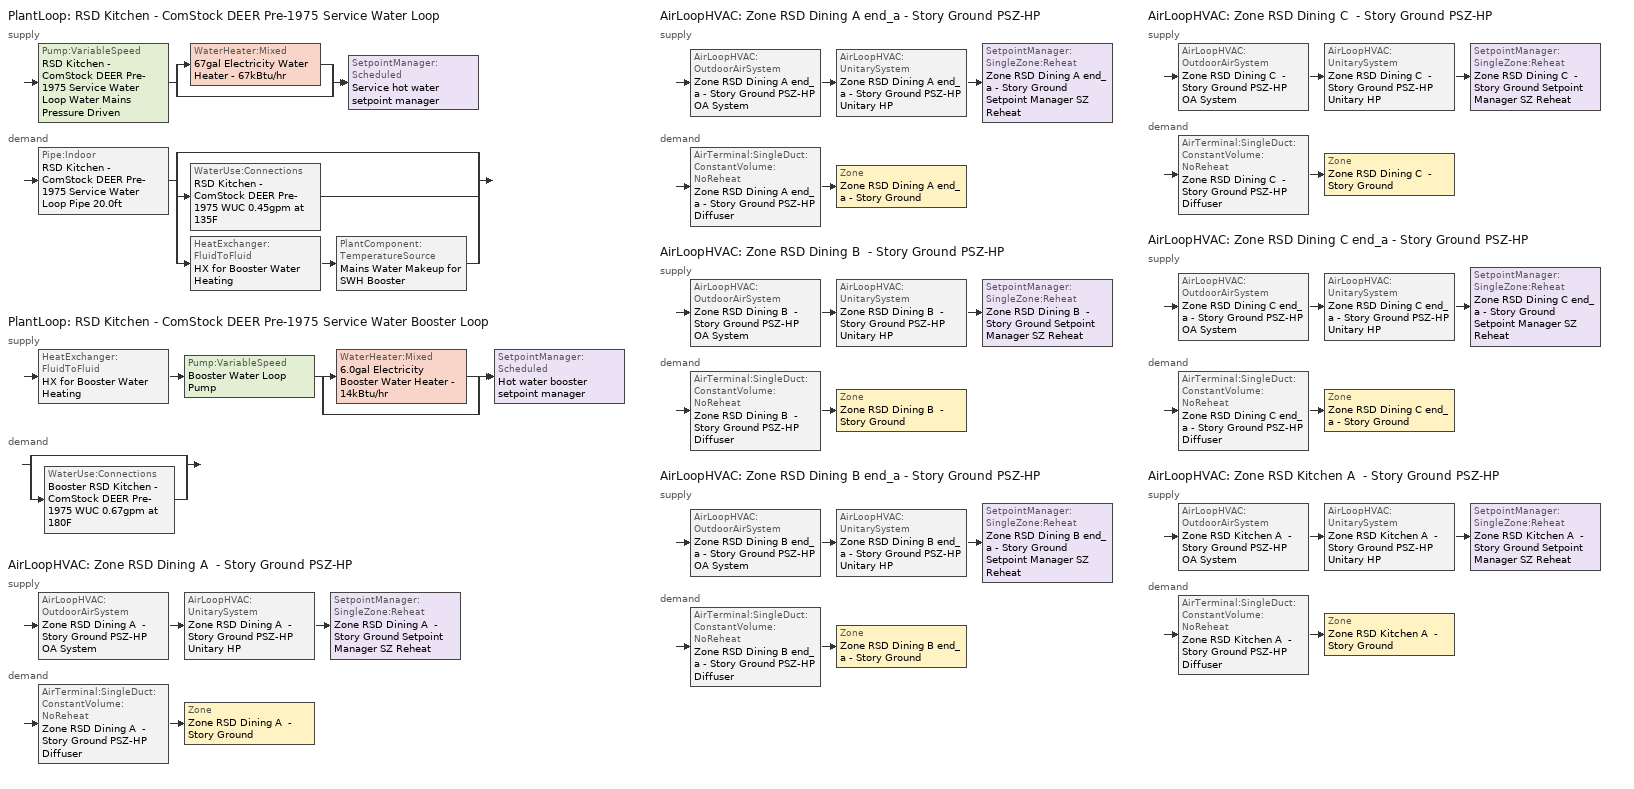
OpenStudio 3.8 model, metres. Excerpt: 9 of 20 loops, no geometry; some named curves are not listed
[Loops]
PlantLoop 'RSD Kitchen - ComStock DEER Pre-1975 Service Water Loop'
 supply: Pump:VariableSpeed 'RSD Kitchen - ComStock DEER Pre-1975 Service Water Loop Water Mains Pressure Driven' > split
  | WaterHeater:Mixed '67gal Electricity Water Heater - 67kBtu/hr'
  | bypass
  join > SetpointManager:Scheduled 'Service hot water setpoint manager'
 demand: Pipe:Indoor 'RSD Kitchen - ComStock DEER Pre-1975 Service Water Loop Pipe 20.0ft' > split
  | bypass
  | WaterUse:Connections 'RSD Kitchen - ComStock DEER Pre-1975 WUC 0.45gpm at 135F'
  | HeatExchanger:FluidToFluid 'HX for Booster Water Heating' > PlantComponent:TemperatureSource 'Mains Water Makeup for SWH Booster'
PlantLoop 'RSD Kitchen - ComStock DEER Pre-1975 Service Water Booster Loop'
 supply: HeatExchanger:FluidToFluid 'HX for Booster Water Heating' > Pump:VariableSpeed 'Booster Water Loop Pump' > split
  | WaterHeater:Mixed '6.0gal Electricity Booster Water Heater - 14kBtu/hr'
  | bypass
  join > SetpointManager:Scheduled 'Hot water booster setpoint manager'
 demand: split
  | bypass
  | WaterUse:Connections 'Booster RSD Kitchen - ComStock DEER Pre-1975 WUC 0.67gpm at 180F'
AirLoopHVAC 'Zone RSD Dining A  - Story Ground PSZ-HP'
 supply: AirLoopHVAC:OutdoorAirSystem 'Zone RSD Dining A  - Story Ground PSZ-HP OA System' > AirLoopHVAC:UnitarySystem 'Zone RSD Dining A  - Story Ground PSZ-HP Unitary HP' > SetpointManager:SingleZone:Reheat 'Zone RSD Dining A  - Story Ground Setpoint Manager SZ Reheat'
 demand: AirTerminal:SingleDuct:ConstantVolume:NoReheat 'Zone RSD Dining A  - Story Ground PSZ-HP Diffuser' > Zone 'Zone RSD Dining A  - Story Ground'
AirLoopHVAC 'Zone RSD Dining A end_a - Story Ground PSZ-HP'
 supply: AirLoopHVAC:OutdoorAirSystem 'Zone RSD Dining A end_a - Story Ground PSZ-HP OA System' > AirLoopHVAC:UnitarySystem 'Zone RSD Dining A end_a - Story Ground PSZ-HP Unitary HP' > SetpointManager:SingleZone:Reheat 'Zone RSD Dining A end_a - Story Ground Setpoint Manager SZ Reheat'
 demand: AirTerminal:SingleDuct:ConstantVolume:NoReheat 'Zone RSD Dining A end_a - Story Ground PSZ-HP Diffuser' > Zone 'Zone RSD Dining A end_a - Story Ground'
AirLoopHVAC 'Zone RSD Dining B  - Story Ground PSZ-HP'
 supply: AirLoopHVAC:OutdoorAirSystem 'Zone RSD Dining B  - Story Ground PSZ-HP OA System' > AirLoopHVAC:UnitarySystem 'Zone RSD Dining B  - Story Ground PSZ-HP Unitary HP' > SetpointManager:SingleZone:Reheat 'Zone RSD Dining B  - Story Ground Setpoint Manager SZ Reheat'
 demand: AirTerminal:SingleDuct:ConstantVolume:NoReheat 'Zone RSD Dining B  - Story Ground PSZ-HP Diffuser' > Zone 'Zone RSD Dining B  - Story Ground'
AirLoopHVAC 'Zone RSD Dining B end_a - Story Ground PSZ-HP'
 supply: AirLoopHVAC:OutdoorAirSystem 'Zone RSD Dining B end_a - Story Ground PSZ-HP OA System' > AirLoopHVAC:UnitarySystem 'Zone RSD Dining B end_a - Story Ground PSZ-HP Unitary HP' > SetpointManager:SingleZone:Reheat 'Zone RSD Dining B end_a - Story Ground Setpoint Manager SZ Reheat'
 demand: AirTerminal:SingleDuct:ConstantVolume:NoReheat 'Zone RSD Dining B end_a - Story Ground PSZ-HP Diffuser' > Zone 'Zone RSD Dining B end_a - Story Ground'
AirLoopHVAC 'Zone RSD Dining C  - Story Ground PSZ-HP'
 supply: AirLoopHVAC:OutdoorAirSystem 'Zone RSD Dining C  - Story Ground PSZ-HP OA System' > AirLoopHVAC:UnitarySystem 'Zone RSD Dining C  - Story Ground PSZ-HP Unitary HP' > SetpointManager:SingleZone:Reheat 'Zone RSD Dining C  - Story Ground Setpoint Manager SZ Reheat'
 demand: AirTerminal:SingleDuct:ConstantVolume:NoReheat 'Zone RSD Dining C  - Story Ground PSZ-HP Diffuser' > Zone 'Zone RSD Dining C  - Story Ground'
AirLoopHVAC 'Zone RSD Dining C end_a - Story Ground PSZ-HP'
 supply: AirLoopHVAC:OutdoorAirSystem 'Zone RSD Dining C end_a - Story Ground PSZ-HP OA System' > AirLoopHVAC:UnitarySystem 'Zone RSD Dining C end_a - Story Ground PSZ-HP Unitary HP' > SetpointManager:SingleZone:Reheat 'Zone RSD Dining C end_a - Story Ground Setpoint Manager SZ Reheat'
 demand: AirTerminal:SingleDuct:ConstantVolume:NoReheat 'Zone RSD Dining C end_a - Story Ground PSZ-HP Diffuser' > Zone 'Zone RSD Dining C end_a - Story Ground'
AirLoopHVAC 'Zone RSD Kitchen A  - Story Ground PSZ-HP'
 supply: AirLoopHVAC:OutdoorAirSystem 'Zone RSD Kitchen A  - Story Ground PSZ-HP OA System' > AirLoopHVAC:UnitarySystem 'Zone RSD Kitchen A  - Story Ground PSZ-HP Unitary HP' > SetpointManager:SingleZone:Reheat 'Zone RSD Kitchen A  - Story Ground Setpoint Manager SZ Reheat'
 demand: AirTerminal:SingleDuct:ConstantVolume:NoReheat 'Zone RSD Kitchen A  - Story Ground PSZ-HP Diffuser' > Zone 'Zone RSD Kitchen A  - Story Ground'
[Construction]
Uninsulated copper pipe 0.75in type L: Copper pipe 0.75in type L
[Material]
Copper pipe 0.75in type L: Roughness=Smooth; Thickness {m}=0.001143; Conductivity {W/m-K}=386; Density {kg/m3}=8906.27; Specific Heat {J/kg-K}=385.1856; Thermal Absorptance=0.9; Solar Absorptance=0.7; Visible Absorptance=0.7
[Sizing:Zone] Zone Cooling Design Supply Air Temperature Input Method=SupplyAirTemperature; Zone Cooling Design Supply Air Temperature {C}=12.7778; Zone Cooling Design Supply Air Temperature Difference {deltaC}=11.11; Zone Heating Design Supply Air Temperature Input Method=SupplyAirTemperature; Zone Heating Design Supply Air Temperature {C}=50; Zone Heating Design Supply Air Temperature Difference {deltaC}=11.11; Zone Cooling Design Supply Air Humidity Ratio {kg-H2O/kg-air}=0.0085; Zone Heating Design Supply Air Humidity Ratio {kg-H2O/kg-air}=0.008; Cooling Design Air Flow Method=DesignDay; Heating Design Air Flow Method=DesignDay; Account for Dedicated Outdoor Air System=No; Dedicated Outdoor Air System Control Strategy=NeutralSupplyAir; Dedicated Outdoor Air Low Setpoint Temperature for Design {C}=autosize; Dedicated Outdoor Air High Setpoint Temperature for Design {C}=autosize; Zone Load Sizing Method=Sensible Load Only No Latent Load; Zone Latent Cooling Design Supply Air Humidity Ratio Input Method=HumidityRatioDifference; Zone Cooling Design Supply Air Humidity Ratio Difference {kgWater/kgDryAir}=0.005; Zone Latent Heating Design Supply Air Humidity Ratio Input Method=HumidityRatioDifference; Zone Humidification Design Supply Air Humidity Ratio Difference {kgWater/kgDryAir}=0.005
Zone RSD Dining A end_a - Story Ground; Zone RSD Dining B end_a - Story Ground; Zone RSD Dining C end_a - Story Ground; Zone RSD Dining A  - Story Ground; Zone RSD Dining B  - Story Ground; Zone RSD Dining C  - Story Ground; Zone RSD Kitchen A  - Story Ground
[Zone equipment]
Zone RSD Dining A end_a - Story Ground: Zone RSD Dining A end_a - Story Ground PSZ-HP Diffuser
Zone RSD Dining B end_a - Story Ground: Zone RSD Dining B end_a - Story Ground PSZ-HP Diffuser
Zone RSD Dining C end_a - Story Ground: Zone RSD Dining C end_a - Story Ground PSZ-HP Diffuser
Zone RSD Dining A  - Story Ground: Zone RSD Dining A  - Story Ground PSZ-HP Diffuser
Zone RSD Dining B  - Story Ground: Zone RSD Dining B  - Story Ground PSZ-HP Diffuser
Zone RSD Dining C  - Story Ground: Zone RSD Dining C  - Story Ground PSZ-HP Diffuser
Zone RSD Kitchen A  - Story Ground: Zone RSD Kitchen A  - Story Ground Exhaust Fan, Zone RSD Kitchen A  - Story Ground PSZ-HP Diffuser
[Fan:ZoneExhaust]
Zone RSD Kitchen A  - Story Ground Exhaust Fan: Availability Schedule=D_RSD_All_Fan_Yr; Fan Total Efficiency=0.563391; Pressure Rise {Pa}=124.544; Maximum Flow Rate {m3/s}=0.354668; Flow Fraction Schedule=D_RSD_All_Fan_Yr; System Availability Manager Coupling Mode=Decoupled
[WaterUse:Connections] Drain Water Heat Exchanger Type=None; Drain Water Heat Exchanger Destination=Plant
Name | Water Use Equipment Name 1
Booster RSD Kitchen - ComStock DEER Pre-1975 WUC 0.67gpm at 180F | Booster RSD Kitchen - ComStock DEER Pre-1975 Service Water Use 0.67gpm at 180F
RSD Kitchen - ComStock DEER Pre-1975 WUC 0.45gpm at 135F | RSD Kitchen - ComStock DEER Pre-1975 Service Water Use 0.45gpm at 135F
[WaterUse:Equipment:Definition] Sensible Fraction Schedule=Fraction Sensible - 0.2; Latent Fraction Schedule=Fraction Latent - 0.05
Name | Peak Flow Rate {m3/s} | Target Temperature Schedule
Booster RSD Kitchen - ComStock DEER Pre-1975 Service Water Use Def 0.67gpm | 4.21347e-05 | Mixed Water At Faucet Temp - 180F
RSD Kitchen - ComStock DEER Pre-1975 Service Water Use Def 0.45gpm | 2.80898e-05 | Mixed Water At Faucet Temp - 135F
[WaterUse:Equipment] Flow Rate Fraction Schedule=D_RSD_All_DHW_DHW_Yr
Name | Water Use Equipment Definition
Booster RSD Kitchen - ComStock DEER Pre-1975 Service Water Use 0.67gpm at 180F | Booster RSD Kitchen - ComStock DEER Pre-1975 Service Water Use Def 0.67gpm
RSD Kitchen - ComStock DEER Pre-1975 Service Water Use 0.45gpm at 135F | RSD Kitchen - ComStock DEER Pre-1975 Service Water Use Def 0.45gpm
[PlantLoop] Glycol Concentration=0; Load Distribution Scheme=Optimal
Name | Maximum Loop Temperature {C} | Minimum Loop Temperature {C} | Maximum Loop Flow Rate {m3/s} | Plant Loop Volume {m3}
RSD Kitchen - ComStock DEER Pre-1975 Service Water Loop | 60 | 10 | 0.000379212 | 0.0455054
RSD Kitchen - ComStock DEER Pre-1975 Service Water Booster Loop |  |  | 4.21347e-05 | 0.00505616
[Sizing:Plant] Loop Type=Heating; Loop Design Temperature Difference {deltaC}=5; Sizing Option=NonCoincident; Zone Timesteps in Averaging Window=1; Coincident Sizing Factor Mode=None
Name | Design Loop Exit Temperature {C}
RSD Kitchen - ComStock DEER Pre-1975 Service Water Loop | 57.2222
RSD Kitchen - ComStock DEER Pre-1975 Service Water Booster Loop | 82.2222
[SetpointManager:Scheduled] Control Variable=Temperature
Name | Schedule | Setpoint Node or NodeList
Service hot water setpoint manager | Service Water Loop Temp - 135F | RSD Kitchen - ComStock DEER Pre-1975 Service Water Loop Supply Outlet Node
Hot water booster setpoint manager | Service Water Booster Temp - 180.00000000000006F | RSD Kitchen - ComStock DEER Pre-1975 Service Water Booster Loop Supply Outlet Node
[Pump:VariableSpeed] Coefficient 1 of the Part Load Performance Curve=0; Coefficient 2 of the Part Load Performance Curve=3.2485; Coefficient 3 of the Part Load Performance Curve=-4.7443; Coefficient 4 of the Part Load Performance Curve=2.5294; Pump Control Type=Intermittent; Skin Loss Radiative Fraction=0.5; Design Power Sizing Method=PowerPerFlowPerPressure; Design Electric Power per Unit Flow Rate {W/(m3/s)}=348701.1; Design Shaft Power per Unit Flow Rate per Unit Head {W-s/m3-Pa}=1.28205; Design Minimum Flow Rate Fraction=0
Name | Rated Flow Rate {m3/s} | Rated Pump Head {Pa} | Rated Power Consumption {W} | Motor Efficiency | Minimum Flow Rate {m3/s}
RSD Kitchen - ComStock DEER Pre-1975 Service Water Loop Water Mains Pressure Driven | 0.000379212 | 0.001 | 5.78773e-07 | 0.84
Booster Water Loop Pump | 4.21347e-05 | 0 | 0 | 1 | 0
[WaterHeater:Mixed] Deadband Temperature Difference {deltaC}=2; Heater Control Type=Cycle; Heater Fuel Type=Electricity; Heater Thermal Efficiency=1; Off Cycle Parasitic Fuel Consumption Rate {W}=0; Off Cycle Parasitic Fuel Type=Electricity; Off Cycle Parasitic Heat Fraction to Tank=0.8; On Cycle Parasitic Fuel Consumption Rate {W}=0; On Cycle Parasitic Fuel Type=Electricity; Ambient Temperature Indicator=Schedule; Off Cycle Loss Coefficient to Ambient Temperature {W/K}=1.053; On Cycle Loss Coefficient to Ambient Temperature {W/K}=1.053; Use Side Effectiveness=1; Source Side Effectiveness=1; Use Side Design Flow Rate {m3/s}=autosize; Source Side Design Flow Rate {m3/s}=autosize; Indirect Water Heating Recovery Time {hr}=1.5; Source Side Flow Control Mode=IndirectHeatPrimarySetpoint
Name | Tank Volume {m3} | Setpoint Temperature Schedule | Maximum Temperature Limit {C} | Heater Maximum Capacity {W} | Ambient Temperature Schedule
67gal Electricity Water Heater - 67kBtu/hr | 0.252176 | Service Water Loop Temp - 135F | 57.2222 | 19523.8 | Water Heater Ambient Temp Schedule - 70.0f
6.0gal Electricity Booster Water Heater - 14kBtu/hr | 0.0227125 | Service Water Booster Temp - 180.00000000000006F | 82.2222 | 4217.13 | Water Heater Ambient Temp Schedule - 70.0
[WaterHeater:Sizing] Design Mode=PeakDraw; Time Storage Can Meet Peak Draw {hr}=0.538503; Time for Tank Recovery {hr}=0; Nominal Tank Volume for Autosizing Plant Connections {m3}=1
67gal Electricity Water Heater - 67kBtu/hr; 6.0gal Electricity Booster Water Heater - 14kBtu/hr
[Pipe:Indoor]
RSD Kitchen - ComStock DEER Pre-1975 Service Water Loop Pipe 20.0ft: Construction=Uninsulated copper pipe 0.75in type L; Environment Type=Schedule; Ambient Temperature Schedule=RSD Kitchen - ComStock DEER Pre-1975 Service Water Loop Piping Air Temp - 70F; Ambient Air Velocity Schedule=RSD Kitchen - ComStock DEER Pre-1975 Service Water Loop Piping Air Velocity - 0.67mph; Pipe Inside Diameter {m}=0.019939; Pipe Length {m}=6.096
[HeatExchanger:FluidToFluid]
HX for Booster Water Heating: Loop Demand Side Design Flow Rate {m3/s}=4.21347e-05; Loop Supply Side Design Flow Rate {m3/s}=4.21347e-05; Heat Exchange Model Type=Ideal; Heat Exchanger U-Factor Times Area Value {W/K}=44.2151; Control Type=UncontrolledOn; Minimum Temperature Difference to Activate Heat Exchanger {deltaC}=0.01; Heat Transfer Metering End Use Type=LoopToLoop; Component Override Cooling Control Temperature Mode=Loop; Sizing Factor=1; Operation Minimum Temperature Limit {C}=0; Operation Maximum Temperature Limit {C}=100
[PlantComponent:TemperatureSource]
Mains Water Makeup for SWH Booster: Design Volume Flow Rate {m3/s}=0.000379212; Temperature Specification Type=Scheduled; Source Temperature {C}=8; Source Temperature Schedule=Mains Water Temperature
[EnergyManagementSystem:Sensor]
Mains_Water_Temp_Sen: Output Variable or Output Meter Index Key=Environment; Output Variable or Output Meter=Site Mains Water Temperature
[EnergyManagementSystem:Actuator]
Mains_Water_Temp_Act: Actuated Component=Mains Water Temperature; Actuated Component Type=Schedule:Constant; Actuated Component Control Type=Schedule Value
[EnergyManagementSystem:Program]
Mains_Water_Prg: SET Mains_Water_Temp_Act = Mains_Water_Temp_Sen
[EnergyManagementSystem:ProgramCallingManager]
Mains_Water_Prg_Mgr: BeginTimestepBeforePredictor; Mains_Water_Prg
[Refrigeration:WalkIn]
Full Service Restaurant Freezer: Availability Schedule=Always On Discrete; Rated Coil Cooling Capacity {W}=1670.51; Operating Temperature {C}=-23; Rated Cooling Source Temperature {C}=-28.3333; Rated Total Heating Power {W}=0; Rated Cooling Coil Fan Power {W}=180; Rated Circulation Fan Power {W}=0; Rated Total Lighting Power {W}=80; Lighting Schedule=Always On; Defrost Type=Electric; Defrost Control Type=TimeSchedule; Defrost Schedule=Refrigeration Defrost Schedule; Defrost Drip-Down Schedule=Refrigeration Dripdown Schedule; Defrost Power {W}=2000; Temperature Termination Defrost Fraction to Ice=0.7; Insulated Floor Surface Area {m2}=7.43224; Insulated Floor U-Value {W/m2-K}=0.207; WalkIn Zone Boundary 1=Refrigeration Walk In Zone Boundary 1
[Refrigeration:WalkIn:ZoneBoundary]
Refrigeration Walk In Zone Boundary 1: Zone=Zone RSD Dining B  - Story Ground; Total Insulated Surface Area Facing Zone {m2}=43.4; Insulated Surface U-Value Facing Zone {W/m2-K}=0.235; Area of Stocking Doors Facing Zone {m2}=2; Height of Stocking Doors Facing Zone {m}=2; Stocking Door Opening Schedule Name Facing Zone=door_wi_sched; Stocking Door Opening Protection Type Facing Zone=None
[Refrigeration:System]
Low Temperature: Refrigeration Condenser=Refrigeration Condenser Air Cooled 1; Minimum Condensing Temperature {C}=21; Refrigeration System Working Fluid Type=R404a; Suction Temperature Control Type=ConstantSuctionTemperature
[Refrigeration:Compressor]
Refrigeration Compressor 1: Refrigeration Compressor Power Curve=LT_compressor_power; Refrigeration Compressor Capacity Curve=LT_compressor_capacity; Rated Return Gas Temperature {C}=18.3; Rated Subcooling {deltaC}=0
[Refrigeration:Condenser:AirCooled]
Refrigeration Condenser Air Cooled 1: Rated Effective Total Heat Rejection Rate Curve=Condenser Heat Rejection Function of Temperature; Rated Subcooling Temperature Difference {deltaC}=0; Condenser Fan Speed Control Type=VariableSpeed; Rated Fan Power {W}=71.5931; Minimum Fan Air Flow Ratio=0
[AirLoopHVAC] Availability Schedule=Always On Discrete; Design Return Air Flow Fraction of Supply Air Flow=1
Name | Design Supply Air Flow Rate {m3/s}
Zone RSD Dining A  - Story Ground PSZ-HP | 0.634178
Zone RSD Dining A end_a - Story Ground PSZ-HP | 0.249523
Zone RSD Dining B  - Story Ground PSZ-HP | 0.804772
Zone RSD Dining B end_a - Story Ground PSZ-HP | 0.455471
Zone RSD Dining C  - Story Ground PSZ-HP | 0.775891
Zone RSD Dining C end_a - Story Ground PSZ-HP | 0.289344
Zone RSD Kitchen A  - Story Ground PSZ-HP | 0.852343
[Sizing:System] Type of Load to Size On=Sensible; Central Heating Maximum System Air Flow Ratio=1; Preheat Design Temperature {C}=7.22222; Preheat Design Humidity Ratio {kg-H2O/kg-Air}=0.008; Precool Design Temperature {C}=12.7778; Precool Design Humidity Ratio {kg-H2O/kg-Air}=0.008; Central Cooling Design Supply Air Temperature {C}=12.7778; Central Heating Design Supply Air Temperature {C}=50; Sizing Option=Coincident; 100% Outdoor Air in Cooling=No; 100% Outdoor Air in Heating=No; Central Cooling Design Supply Air Humidity Ratio {kg-H2O/kg-Air}=0.0085; Central Heating Design Supply Air Humidity Ratio {kg-H2O/kg-Air}=0.008; Cooling Design Air Flow Method=DesignDay; Heating Design Air Flow Method=DesignDay; System Outdoor Air Method=ZoneSum; Zone Maximum Outdoor Air Fraction=1; Cooling Supply Air Flow Rate Per Floor Area {m3/s-m2}=0.00996765; Cooling Fraction of Autosized Cooling Supply Air Flow Rate=1; Cooling Supply Air Flow Rate Per Unit Cooling Capacity {m3/s-W}=3.94755e-05; Heating Supply Air Flow Rate Per Floor Area {m3/s-m2}=0.00996765; Heating Fraction of Autosized Heating Supply Air Flow Rate=1; Heating Fraction of Autosized Cooling Supply Air Flow Rate=1; Heating Supply Air Flow Rate Per Unit Heating Capacity {m3/s-W}=3.15882e-05; Cooling Design Capacity Method=CoolingDesignCapacity; Cooling Design Capacity Per Floor Area {W/m2}=234.7; Fraction of Autosized Cooling Design Capacity=1; Heating Design Capacity Method=HeatingDesignCapacity; Heating Design Capacity Per Floor Area {W/m2}=157; Fraction of Autosized Heating Design Capacity=1; Central Cooling Capacity Control Method=OnOff; Occupant Diversity=1
Name | Design Outdoor Air Flow Rate {m3/s} | Cooling Design Capacity {W} | Heating Design Capacity {W}
Zone RSD Dining A  - Story Ground PSZ-HP | 0.634178 | 12538.95 | 14339.28
Zone RSD Dining A end_a - Story Ground PSZ-HP | 0.249523 | 4411.78 | 4254.09
Zone RSD Dining B  - Story Ground PSZ-HP | 0.804772 | 20060.4 | 29861.3
Zone RSD Dining B end_a - Story Ground PSZ-HP | 0.455471 | 8321.56 | 8859.06
Zone RSD Dining C  - Story Ground PSZ-HP | 0.775891 | 13815.13 | 14339.28
Zone RSD Dining C end_a - Story Ground PSZ-HP | 0.289344 | 4817.89 | 4254.09
Zone RSD Kitchen A  - Story Ground PSZ-HP | 0.852343 | 10092.27 | 1705.52
[SetpointManager:SingleZone:Reheat] Minimum Supply Air Temperature {C}=12.7778; Maximum Supply Air Temperature {C}=50
Name | Control Zone | Setpoint Node or NodeList
Zone RSD Dining A  - Story Ground Setpoint Manager SZ Reheat | Zone RSD Dining A  - Story Ground | Zone RSD Dining A  - Story Ground PSZ-HP Supply Outlet Node
Zone RSD Dining A end_a - Story Ground Setpoint Manager SZ Reheat | Zone RSD Dining A end_a - Story Ground | Zone RSD Dining A end_a - Story Ground PSZ-HP Supply Outlet Node
Zone RSD Dining B  - Story Ground Setpoint Manager SZ Reheat | Zone RSD Dining B  - Story Ground | Zone RSD Dining B  - Story Ground PSZ-HP Supply Outlet Node
Zone RSD Dining B end_a - Story Ground Setpoint Manager SZ Reheat | Zone RSD Dining B end_a - Story Ground | Zone RSD Dining B end_a - Story Ground PSZ-HP Supply Outlet Node
Zone RSD Dining C  - Story Ground Setpoint Manager SZ Reheat | Zone RSD Dining C  - Story Ground | Zone RSD Dining C  - Story Ground PSZ-HP Supply Outlet Node
Zone RSD Dining C end_a - Story Ground Setpoint Manager SZ Reheat | Zone RSD Dining C end_a - Story Ground | Zone RSD Dining C end_a - Story Ground PSZ-HP Supply Outlet Node
Zone RSD Kitchen A  - Story Ground Setpoint Manager SZ Reheat | Zone RSD Kitchen A  - Story Ground | Zone RSD Kitchen A  - Story Ground PSZ-HP Supply Outlet Node
[Coil:Heating:DX:SingleSpeed] Availability Schedule=Always On Discrete; Rated COP {W/W}=3.82462; Rated Supply Fan Power Per Volume Flow Rate 2017 {W/(m3/s)}=773.3; Rated Supply Fan Power Per Volume Flow Rate 2023 {W/(m3/s)}=934.4; Total Heating Capacity Function of Temperature Curve=SpltHP1SpCom_HtCap_fT; Total Heating Capacity Function of Flow Fraction Curve=DXHEAT-NECB2011-REF-CAPFFLOW; Energy Input Ratio Function of Temperature Curve=SpltAC1Sp_EIR_fT; Energy Input Ratio Function of Flow Fraction Curve=DXHEAT-NECB2011-REF-EIRFFLOW; Part Load Fraction Correlation Curve=DXHEAT-NECB2011-REF-PLFFPLR; Minimum Outdoor Dry-Bulb Temperature for Compressor Operation {C}=-12.2; Maximum Outdoor Dry-Bulb Temperature for Defrost Operation {C}=1.67; Crankcase Heater Capacity {W}=50; Maximum Outdoor Dry-Bulb Temperature for Crankcase Heater Operation {C}=4.4; Defrost Strategy=ReverseCycle; Defrost Control=OnDemand; Defrost Time Period Fraction=0.166667; Resistive Defrost Heater Capacity {W}=2000
Name | Rated Total Heating Capacity {W} | Rated Air Flow Rate {m3/s} | Defrost Energy Input Ratio Function of Temperature Curve
Zone RSD Dining A  - Story Ground HP Htg Coil 40 Clg kBtu/hr 8.3EER 40 Clg kBtu/hr 11.1EER | 15748.2 | 0.634178 | Zone RSD Dining A  - Story Ground HP Htg Coil Defrost EIR Func of Temp Curve 1
Zone RSD Dining A end_a - Story Ground HP Htg Coil 16 Clg kBtu/hr 8.3EER 16 Clg kBtu/hr 11.1EER | 6196.24 | 0.249523 | Zone RSD Dining A end_a - Story Ground HP Htg Coil Defrost EIR Func of Temp Curve 1
Zone RSD Dining B  - Story Ground HP Htg Coil 56 Clg kBtu/hr 8.3EER 56 Clg kBtu/hr 11.1EER | 19984.4 | 0.804772 | Zone RSD Dining B  - Story Ground HP Htg Coil Defrost EIR Func of Temp Curve 1
Zone RSD Dining B end_a - Story Ground HP Htg Coil 30 Clg kBtu/hr 8.3EER 30 Clg kBtu/hr 11.1EER | 11310.4 | 0.455471 | Zone RSD Dining B end_a - Story Ground HP Htg Coil Defrost EIR Func of Temp Curve 1
Zone RSD Dining C  - Story Ground HP Htg Coil 50 Clg kBtu/hr 8.3EER 51 Clg kBtu/hr 11.1EER | 19267.2 | 0.775891 | Zone RSD Dining C  - Story Ground HP Htg Coil Defrost EIR Func of Temp Curve 1
Zone RSD Dining C end_a - Story Ground HP Htg Coil 19 Clg kBtu/hr 8.3EER 19 Clg kBtu/hr 11.1EER | 7185.11 | 0.289344 | Zone RSD Dining C end_a - Story Ground HP Htg Coil Defrost EIR Func of Temp Curve 1
Zone RSD Kitchen A  - Story Ground HP Htg Coil 36 Clg kBtu/hr 8.3EER 37 Clg kBtu/hr 11.1EER | 21165.7 | 0.852343 | Zone RSD Kitchen A  - Story Ground HP Htg Coil Defrost EIR Func of Temp Curve 1
[Coil:Heating:Electric] Availability Schedule=Always On Discrete; Efficiency=1
Name | Nominal Capacity {W}
Zone RSD Dining A  - Story Ground PSZ-HP Electric Backup Htg Coil | 15748.2
Zone RSD Dining A end_a - Story Ground PSZ-HP Electric Backup Htg Coil | 6196.24
Zone RSD Dining B  - Story Ground PSZ-HP Electric Backup Htg Coil | 19984.4
Zone RSD Dining B end_a - Story Ground PSZ-HP Electric Backup Htg Coil | 11310.4
Zone RSD Dining C  - Story Ground PSZ-HP Electric Backup Htg Coil | 19267.2
Zone RSD Dining C end_a - Story Ground PSZ-HP Electric Backup Htg Coil | 7185.11
Zone RSD Kitchen A  - Story Ground PSZ-HP Electric Backup Htg Coil | 21165.7
[Coil:Cooling:DX:SingleSpeed] Availability Schedule=Always On Discrete; Rated Sensible Heat Ratio=0.701083; Rated COP {W/W}=3.91157; Rated Evaporator Fan Power Per Volume Flow Rate 2017 {W/(m3/s)}=773.3; Rated Evaporator Fan Power Per Volume Flow Rate 2023 {W/(m3/s)}=934.4; Total Cooling Capacity Function of Temperature Curve=SpltAC1Sp_ClCap_fT; Total Cooling Capacity Function of Flow Fraction Curve=DXCOOL-NECB2011-REF-CAPFFLOW; Energy Input Ratio Function of Temperature Curve=SpltAC1Sp_EIR_fT; Energy Input Ratio Function of Flow Fraction Curve=DXCOOL-NECB2011-REF-COOLEIRFFLOW; Part Load Fraction Correlation Curve=DXCOOL-NECB2011-REF-COOLPLFFPLR; Minimum Outdoor Dry-Bulb Temperature for Compressor Operation {C}=-25; Nominal Time for Condensate Removal to Begin {s}=0; Ratio of Initial Moisture Evaporation Rate and Steady State Latent Capacity=0; Maximum Cycling Rate {cycles/hr}=0; Latent Capacity Time Constant {s}=0; Condenser Type=AirCooled; Evaporative Condenser Effectiveness=0.9; Evaporative Condenser Air Flow Rate {m3/s}=autosize; Evaporative Condenser Pump Rated Power Consumption {W}=autosize; Crankcase Heater Capacity {W}=0; Maximum Outdoor Dry-Bulb Temperature for Crankcase Heater Operation {C}=10; Basin Heater Capacity {W/K}=0; Basin Heater Setpoint Temperature {C}=2
Name | Rated Total Cooling Capacity {W} | Rated Air Flow Rate {m3/s}
Zone RSD Dining A  - Story Ground PSZ-HP 1spd DX HP Clg Coil 40kBtu/hr 9.7SEER 40kBtu/hr 13.0SEER | 15748.2 | 0.634178
Zone RSD Dining A end_a - Story Ground PSZ-HP 1spd DX HP Clg Coil 16kBtu/hr 9.7SEER 16kBtu/hr 13.0SEER | 6196.24 | 0.249523
Zone RSD Dining B  - Story Ground PSZ-HP 1spd DX HP Clg Coil 56kBtu/hr 9.7SEER 56kBtu/hr 13.0SEER | 19984.4 | 0.804772
Zone RSD Dining B end_a - Story Ground PSZ-HP 1spd DX HP Clg Coil 30kBtu/hr 9.7SEER 30kBtu/hr 13.0SEER | 11310.4 | 0.455471
Zone RSD Dining C  - Story Ground PSZ-HP 1spd DX HP Clg Coil 50kBtu/hr 9.7SEER 51kBtu/hr 13.0SEER | 19267.2 | 0.775891
Zone RSD Dining C end_a - Story Ground PSZ-HP 1spd DX HP Clg Coil 19kBtu/hr 9.7SEER 19kBtu/hr 13.0SEER | 7185.11 | 0.289344
Zone RSD Kitchen A  - Story Ground PSZ-HP 1spd DX HP Clg Coil 36kBtu/hr 9.7SEER 37kBtu/hr 13.0SEER | 21165.7 | 0.852343
[Fan:OnOff] Availability Schedule=Always On Discrete; Fan Total Efficiency=0.546; Pressure Rise {Pa}=622.722; Motor Efficiency=0.84; Motor In Airstream Fraction=1
Name | Maximum Flow Rate {m3/s} | Fan Power Ratio Function of Speed Ratio Curve | Fan Efficiency Ratio Function of Speed Ratio Curve
Zone RSD Dining A  - Story Ground PSZ-HP Fan | 0.634178 | Fan On Off Power Curve | Fan On Off Efficiency Curve
Zone RSD Dining A end_a - Story Ground PSZ-HP Fan | 0.249523 | Fan On Off Power Curve 1 | Fan On Off Efficiency Curve 1
Zone RSD Dining B  - Story Ground PSZ-HP Fan | 0.804772 | Fan On Off Power Curve 2 | Fan On Off Efficiency Curve 2
Zone RSD Dining B end_a - Story Ground PSZ-HP Fan | 0.455471 | Fan On Off Power Curve 3 | Fan On Off Efficiency Curve 3
Zone RSD Dining C  - Story Ground PSZ-HP Fan | 0.775891 | Fan On Off Power Curve 4 | Fan On Off Efficiency Curve 4
Zone RSD Dining C end_a - Story Ground PSZ-HP Fan | 0.289344 | Fan On Off Power Curve 5 | Fan On Off Efficiency Curve 5
Zone RSD Kitchen A  - Story Ground PSZ-HP Fan | 0.852343 | Fan On Off Power Curve 6 | Fan On Off Efficiency Curve 6
[AirLoopHVAC:UnitarySystem] Control Type=Load; Dehumidification Control Type=None; Availability Schedule=Always On Discrete; Fan Placement=DrawThrough; Supply Air Fan Operating Mode Schedule=Always On Discrete; DX Heating Coil Sizing Ratio=1; Use DOAS DX Cooling Coil=No; DOAS DX Cooling Coil Leaving Minimum Air Temperature {C}=2; Latent Load Control=SensibleOnlyLoadControl; Supply Air Flow Rate Method During Cooling Operation=SupplyAirFlowRate; Supply Air Flow Rate Method During Heating Operation=SupplyAirFlowRate; Supply Air Flow Rate Method When No Cooling or Heating is Required=None; No Load Supply Air Flow Rate Control Set To Low Speed=Yes; Maximum Supply Air Temperature {C}=50; Maximum Outdoor Dry-Bulb Temperature for Supplemental Heater Operation {C}=4.44444; Ancilliary On-Cycle Electric Power {W}=0; Ancilliary Off-Cycle Electric Power {W}=0
Name | Controlling Zone or Thermostat Location | Supply Fan | Heating Coil | Cooling Coil | Supplemental Heating Coil | Supply Air Flow Rate During Cooling Operation {m3/s} | Supply Air Flow Rate During Heating Operation {m3/s}
Zone RSD Dining A  - Story Ground PSZ-HP Unitary HP | Zone RSD Dining A  - Story Ground | Zone RSD Dining A  - Story Ground PSZ-HP Fan | Zone RSD Dining A  - Story Ground HP Htg Coil 40 Clg kBtu/hr 8.3EER 40 Clg kBtu/hr 11.1EER | Zone RSD Dining A  - Story Ground PSZ-HP 1spd DX HP Clg Coil 40kBtu/hr 9.7SEER 40kBtu/hr 13.0SEER | Zone RSD Dining A  - Story Ground PSZ-HP Electric Backup Htg Coil | 0.634178 | 0.634178
Zone RSD Dining A end_a - Story Ground PSZ-HP Unitary HP | Zone RSD Dining A end_a - Story Ground | Zone RSD Dining A end_a - Story Ground PSZ-HP Fan | Zone RSD Dining A end_a - Story Ground HP Htg Coil 16 Clg kBtu/hr 8.3EER 16 Clg kBtu/hr 11.1EER | Zone RSD Dining A end_a - Story Ground PSZ-HP 1spd DX HP Clg Coil 16kBtu/hr 9.7SEER 16kBtu/hr 13.0SEER | Zone RSD Dining A end_a - Story Ground PSZ-HP Electric Backup Htg Coil | 0.249523 | 0.249523
Zone RSD Dining B  - Story Ground PSZ-HP Unitary HP | Zone RSD Dining B  - Story Ground | Zone RSD Dining B  - Story Ground PSZ-HP Fan | Zone RSD Dining B  - Story Ground HP Htg Coil 56 Clg kBtu/hr 8.3EER 56 Clg kBtu/hr 11.1EER | Zone RSD Dining B  - Story Ground PSZ-HP 1spd DX HP Clg Coil 56kBtu/hr 9.7SEER 56kBtu/hr 13.0SEER | Zone RSD Dining B  - Story Ground PSZ-HP Electric Backup Htg Coil | 0.804772 | 0.804772
Zone RSD Dining B end_a - Story Ground PSZ-HP Unitary HP | Zone RSD Dining B end_a - Story Ground | Zone RSD Dining B end_a - Story Ground PSZ-HP Fan | Zone RSD Dining B end_a - Story Ground HP Htg Coil 30 Clg kBtu/hr 8.3EER 30 Clg kBtu/hr 11.1EER | Zone RSD Dining B end_a - Story Ground PSZ-HP 1spd DX HP Clg Coil 30kBtu/hr 9.7SEER 30kBtu/hr 13.0SEER | Zone RSD Dining B end_a - Story Ground PSZ-HP Electric Backup Htg Coil | 0.455471 | 0.455471
Zone RSD Dining C  - Story Ground PSZ-HP Unitary HP | Zone RSD Dining C  - Story Ground | Zone RSD Dining C  - Story Ground PSZ-HP Fan | Zone RSD Dining C  - Story Ground HP Htg Coil 50 Clg kBtu/hr 8.3EER 51 Clg kBtu/hr 11.1EER | Zone RSD Dining C  - Story Ground PSZ-HP 1spd DX HP Clg Coil 50kBtu/hr 9.7SEER 51kBtu/hr 13.0SEER | Zone RSD Dining C  - Story Ground PSZ-HP Electric Backup Htg Coil | 0.775891 | 0.775891
Zone RSD Dining C end_a - Story Ground PSZ-HP Unitary HP | Zone RSD Dining C end_a - Story Ground | Zone RSD Dining C end_a - Story Ground PSZ-HP Fan | Zone RSD Dining C end_a - Story Ground HP Htg Coil 19 Clg kBtu/hr 8.3EER 19 Clg kBtu/hr 11.1EER | Zone RSD Dining C end_a - Story Ground PSZ-HP 1spd DX HP Clg Coil 19kBtu/hr 9.7SEER 19kBtu/hr 13.0SEER | Zone RSD Dining C end_a - Story Ground PSZ-HP Electric Backup Htg Coil | 0.289344 | 0.289344
Zone RSD Kitchen A  - Story Ground PSZ-HP Unitary HP | Zone RSD Kitchen A  - Story Ground | Zone RSD Kitchen A  - Story Ground PSZ-HP Fan | Zone RSD Kitchen A  - Story Ground HP Htg Coil 36 Clg kBtu/hr 8.3EER 37 Clg kBtu/hr 11.1EER | Zone RSD Kitchen A  - Story Ground PSZ-HP 1spd DX HP Clg Coil 36kBtu/hr 9.7SEER 37kBtu/hr 13.0SEER | Zone RSD Kitchen A  - Story Ground PSZ-HP Electric Backup Htg Coil | 0.852343 | 0.852343
[Controller:OutdoorAir] Economizer Control Type=NoEconomizer; Economizer Control Action Type=ModulateFlow; Economizer Maximum Limit Dry-Bulb Temperature {C}=28; Economizer Maximum Limit Enthalpy {J/kg}=64000; Lockout Type=LockoutWithCompressor; Minimum Limit Type=FixedMinimum; High Humidity Control=No; Heat Recovery Bypass Control Type=BypassWhenWithinEconomizerLimits; Economizer Operation Staging=InterlockedWithMechanicalCooling
Name | Minimum Outdoor Air Flow Rate {m3/s} | Maximum Outdoor Air Flow Rate {m3/s} | Minimum Outdoor Air Schedule | Controller Mechanical Ventilation
Zone RSD Dining A  - Story Ground PSZ-HP OA System Controller | 0 | 0.634178 | Zone RSD Dining A  - Story Ground PSZ-HP_night_ventcycle_schedule | Controller Mechanical Ventilation 1
Zone RSD Dining A end_a - Story Ground PSZ-HP OA System Controller | 0 | 0.249523 | Zone RSD Dining A end_a - Story Ground PSZ-HP_night_ventcycle_schedule | Controller Mechanical Ventilation 2
Zone RSD Dining B  - Story Ground PSZ-HP OA System Controller | 0 | 0.804772 | Zone RSD Dining B  - Story Ground PSZ-HP_night_ventcycle_schedule | Controller Mechanical Ventilation 3
Zone RSD Dining B end_a - Story Ground PSZ-HP OA System Controller | 0 | 0.455471 | Zone RSD Dining B end_a - Story Ground PSZ-HP_night_ventcycle_schedule | Controller Mechanical Ventilation 4
Zone RSD Dining C  - Story Ground PSZ-HP OA System Controller | 0 | 0.775891 | Zone RSD Dining C  - Story Ground PSZ-HP_night_ventcycle_schedule | Controller Mechanical Ventilation 5
Zone RSD Dining C end_a - Story Ground PSZ-HP OA System Controller | 0 | 0.289344 | Zone RSD Dining C end_a - Story Ground PSZ-HP_night_ventcycle_schedule | Controller Mechanical Ventilation 6
Zone RSD Kitchen A  - Story Ground PSZ-HP OA System Controller | 0.0212801 | 0.852343 | Zone RSD Kitchen A  - Story Ground PSZ-HP_night_ventcycle_schedule | Controller Mechanical Ventilation 7
[Controller:MechanicalVentilation] Availability Schedule=Always On Discrete
Name | Demand Controlled Ventilation
Controller Mechanical Ventilation 1; Controller Mechanical Ventilation 2; Controller Mechanical Ventilation 3; Controller Mechanical Ventilation 4; Controller Mechanical Ventilation 5; Controller Mechanical Ventilation 6 | Yes
Controller Mechanical Ventilation 7
[AirLoopHVAC:OutdoorAirSystem]
Name | Controller
Zone RSD Dining A  - Story Ground PSZ-HP OA System | Zone RSD Dining A  - Story Ground PSZ-HP OA System Controller
Zone RSD Dining A end_a - Story Ground PSZ-HP OA System | Zone RSD Dining A end_a - Story Ground PSZ-HP OA System Controller
Zone RSD Dining B  - Story Ground PSZ-HP OA System | Zone RSD Dining B  - Story Ground PSZ-HP OA System Controller
Zone RSD Dining B end_a - Story Ground PSZ-HP OA System | Zone RSD Dining B end_a - Story Ground PSZ-HP OA System Controller
Zone RSD Dining C  - Story Ground PSZ-HP OA System | Zone RSD Dining C  - Story Ground PSZ-HP OA System Controller
Zone RSD Dining C end_a - Story Ground PSZ-HP OA System | Zone RSD Dining C end_a - Story Ground PSZ-HP OA System Controller
Zone RSD Kitchen A  - Story Ground PSZ-HP OA System | Zone RSD Kitchen A  - Story Ground PSZ-HP OA System Controller
[AvailabilityManager:NightCycle] Applicability Schedule=Always On Discrete; Control Type=CycleOnAny; Thermostat Tolerance {deltaC}=1; Cycling Run Time {s}=1800
Availability Manager Night Cycle 1; Availability Manager Night Cycle 2; Availability Manager Night Cycle 3; Availability Manager Night Cycle 4; Availability Manager Night Cycle 5; Availability Manager Night Cycle 6; Availability Manager Night Cycle 7; Availability Manager Night Cycle 8; Availability Manager Night Cycle 9; Availability Manager Night Cycle 10; Availability Manager Night Cycle 11; Availability Manager Night Cycle 12; Availability Manager Night Cycle 13; Availability Manager Night Cycle 14; Availability Manager Night Cycle 15; Availability Manager Night Cycle 16; Availability Manager Night Cycle 17; Availability Manager Night Cycle 18
[AirTerminal:SingleDuct:ConstantVolume:NoReheat] Availability Schedule=Always On Discrete
Name | Maximum Air Flow Rate {m3/s}
Zone RSD Dining A  - Story Ground PSZ-HP Diffuser | 0.634178
Zone RSD Dining A end_a - Story Ground PSZ-HP Diffuser | 0.249523
Zone RSD Dining B  - Story Ground PSZ-HP Diffuser | 0.804772
Zone RSD Dining B end_a - Story Ground PSZ-HP Diffuser | 0.455471
Zone RSD Dining C  - Story Ground PSZ-HP Diffuser | 0.775891
Zone RSD Dining C end_a - Story Ground PSZ-HP Diffuser | 0.289344
Zone RSD Kitchen A  - Story Ground PSZ-HP Diffuser | 0.852343
[Schedule:Ruleset]
D_RSD_All_Fan_Yr: Default Day Schedule=D_RSD_All_Fan_Yr Default; Summer Design Day Schedule=D_RSD_All_Fan_Yr Summer Design Day; Winter Design Day Schedule=D_RSD_All_Fan_Yr Winter Design Day
D_RSD_All_DHW_DHW_Yr: Default Day Schedule=D_RSD_All_DHW_DHW_Yr Default; Summer Design Day Schedule=D_RSD_All_DHW_DHW_Yr Summer Design Day; Winter Design Day Schedule=D_RSD_All_DHW_DHW_Yr Winter Design Day
Fraction Sensible - 0.2: Default Day Schedule=Fraction Sensible - 0.2 Default
Fraction Latent - 0.05: Default Day Schedule=Fraction Latent - 0.05 Default
Mixed Water At Faucet Temp - 180F: Default Day Schedule=Mixed Water At Faucet Temp - 180F Default
Mixed Water At Faucet Temp - 135F: Default Day Schedule=Mixed Water At Faucet Temp - 135F Default
Service Water Loop Temp - 135F: Default Day Schedule=Service Water Loop Temp - 135F Default
Water Heater Ambient Temp Schedule - 70.0f: Default Day Schedule=Water Heater Ambient Temp Schedule - 70.0f Default
RSD Kitchen - ComStock DEER Pre-1975 Service Water Loop Piping Air Temp - 70F: Default Day Schedule=RSD Kitchen - ComStock DEER Pre-1975 Service Water Loop Piping Air Temp - 70F Default
RSD Kitchen - ComStock DEER Pre-1975 Service Water Loop Piping Air Velocity - 0.67mph: Default Day Schedule=RSD Kitchen - ComStock DEER Pre-1975 Service Water Loop Piping Air Velocity - 0.67mph Default
Service Water Booster Temp - 180.00000000000006F: Default Day Schedule=Service Water Booster Temp - 180.00000000000006F Default
Water Heater Ambient Temp Schedule - 70.0: Default Day Schedule=Water Heater Ambient Temp Schedule - 70.0 Default
Always On: Default Day Schedule=Always On Default
door_wi_sched: Default Day Schedule=door_wi_sched Default
Refrigeration Defrost Schedule: Default Day Schedule=Refrigeration Defrost Schedule Default - Full Service Restaurant Freezer
Refrigeration Dripdown Schedule: Default Day Schedule=Refrigeration Dripdown Schedule Default - Full Service Restaurant Freezer
[Schedule:Day]
D_RSD_All_Fan_Yr Default; autogen D_RSD_All_Fan_Yr 0_day_sch: Average, 9, 0, 0, 23, 0, 1, 24, 0, 0
D_RSD_All_Fan_Yr Winter Design Day; D_RSD_All_Fan_Yr Summer Design Day: 9, 0, 0, 23, 0, 1, 24, 0, 0
D_RSD_All_DHW_DHW_Yr Default: Average, 0, 15, 0.05, 0, 30, 0.0375, 0, 45, 0.025, 1, 0, 0.0125, 1, 15, 0, 7, 0, 0, 7, 15, 0.025, 7, 30, 0.05, 7, 45, 0.075, 8, 0, 0.1, 8, 15, 0.125, 8, 30, 0.15, 8, 45, 0.175, 9, 0, 0.2, 10, 0, 0.2, 10, 15, 0.235, 10, 30, 0.27, 10, 45, 0.305, 11, 0, 0.34, 11, 15, 0.4725, 11, 30, 0.605, 11, 45, 0.7375, 12, 0, 0.87, 12, 15, 0.8, 12, 30, 0.73, 12, 45, 0.66, 13, 0, 0.59, 13, 15, 0.544545, 13, 30, 0.499091, 13, 45, 0.453636, 14, 0, 0.408182, 14, 15, 0.362727, 14, 22, 0.34, 16, 22, 0.34, 16, 37, 0.4, 16, 52, 0.46, 17, 7, 0.52, 17, 22, 0.58, 17, 37, 0.6225, 17, 52, 0.665, 18, 7, 0.7075, 18, 22, 0.75, 18, 37, 0.719091, 18, 52, 0.688182, 19, 7, 0.657273, 19, 22, 0.626364, 19, 37, 0.595455, 19, 45, 0.58, 20, 0, 0.52, 20, 15, 0.46, 20, 30, 0.4, 20, 45, 0.34, 21, 0, 0.3185, 21, 15, 0.297, 21, 30, 0.2755, 21, 45, 0.254, 22, 0, 0.2155, 22, 15, 0.177, 22, 30, 0.1385, 22, 45, 0.1, 23, 15, 0.1, 23, 30, 0.0875, 23, 45, 0.075, 24, 0, 0.0625
D_RSD_All_DHW_DHW_Yr Summer Design Day; D_RSD_All_DHW_DHW_Yr Winter Design Day: 8, 0, 0, 9, 0, 0.1, 11, 0, 0.2, 12, 0, 0.34, 13, 0, 0.87, 14, 0, 0.59, 17, 0, 0.34, 18, 0, 0.58, 19, 0, 0.75, 20, 0, 0.58, 21, 0, 0.34, 22, 0, 0.254, 24, 0, 0.1
D_RSD_All_DHW_DHW_Yr Wknd Day: Average, 7, 15, 0, 7, 30, 0.0375, 7, 45, 0.075, 8, 0, 0.1125, 8, 15, 0.15, 8, 30, 0.175, 8, 45, 0.2, 9, 0, 0.225, 9, 15, 0.25, 10, 15, 0.25, 10, 30, 0.2725, 10, 45, 0.295, 11, 0, 0.3175, 11, 15, 0.34, 11, 30, 0.481538, 11, 45, 0.623077, 12, 0, 0.764615, 12, 3, 0.8, 12, 18, 0.744828, 12, 33, 0.689655, 12, 48, 0.634483, 13, 3, 0.57931, 13, 18, 0.524138, 13, 33, 0.468966, 13, 48, 0.413793, 13, 52, 0.4, 14, 22, 0.4, 14, 37, 0.385, 14, 52, 0.37, 15, 7, 0.355, 15, 22, 0.34, 15, 37, 0.455, 15, 52, 0.57, 16, 7, 0.685, 16, 22, 0.8, 16, 37, 0.8375, 16, 52, 0.875, 17, 7, 0.9125, 17, 22, 0.95, 17, 37, 0.925, 17, 52, 0.9, 18, 7, 0.875, 18, 22, 0.85, 18, 30, 0.45, 18, 45, 0.425, 19, 0, 0.4, 19, 15, 0.375, 19, 30, 0.35, 19, 45, 0.325, 20, 0, 0.3, 20, 15, 0.275, 20, 30, 0.25, 20, 45, 0.2125, 21, 0, 0.175, 21, 15, 0.1375, 21, 30, 0.1, 21, 45, 0.075, 22, 0, 0.05, 22, 15, 0.025, 22, 30, 0, 24, 0, 0
Fraction Sensible - 0.2 Default: 24, 0, 0.2
Fraction Latent - 0.05 Default: 24, 0, 0.05
Mixed Water At Faucet Temp - 180F Default; Service Water Booster Temp - 180.00000000000006F Default: 24, 0, 82.2222
Mixed Water At Faucet Temp - 135F Default; Service Water Loop Temp - 135F Default: 24, 0, 57.2222
Water Heater Ambient Temp Schedule - 70.0f Default; RSD Kitchen - ComStock DEER Pre-1975 Service Water Loop Piping Air Temp - 70F Default; Water Heater Ambient Temp Schedule - 70.0 Default: 24, 0, 21.1111
RSD Kitchen - ComStock DEER Pre-1975 Service Water Loop Piping Air Velocity - 0.67mph Default: 24, 0, 0.3
Always On Default: 24, 0, 1
door_wi_sched Default: 6, 0, 0, 22, 0, 0.0625, 24, 0, 0
Refrigeration Defrost Schedule Default - Full Service Restaurant Freezer: 0, 45, 0, 24, 0, 0
Refrigeration Dripdown Schedule Default - Full Service Restaurant Freezer: 0, 50, 0, 24, 0, 0
[Schedule:Rule] Rule Order=0; Apply Sunday=Yes; Apply Saturday=Yes
Name | Schedule Ruleset | Day Schedule | Date Specification Type | Start Month | Start Day | End Month | End Day | Apply Monday | Apply Tuesday | Apply Wednesday | Apply Thursday | Apply Friday | Specific Month 1 | Specific Day 1 | Specific Month 2 | Specific Day 2 | Specific Month 3 | Specific Day 3 | Specific Month 4 | Specific Day 4 | Specific Month 5 | Specific Day 5 | Specific Month 6 | Specific Day 6 | Specific Month 7 | Specific Day 7 | Specific Month 8 | Specific Day 8 | Specific Month 9 | Specific Day 9 | Specific Month 10 | Specific Day 10 | Specific Month 11 | Specific Day 11 | Specific Month 12 | Specific Day 12 | Specific Month 13 | Specific Day 13 | Specific Month 14 | Specific Day 14 | Specific Month 15 | Specific Day 15 | Specific Month 16 | Specific Day 16 | Specific Month 17 | Specific Day 17 | Specific Month 18 | Specific Day 18 | Specific Month 19 | Specific Day 19 | Specific Month 20 | Specific Day 20 | Specific Month 21 | Specific Day 21 | Specific Month 22 | Specific Day 22 | Specific Month 23 | Specific Day 23 | Specific Month 24 | Specific Day 24 | Specific Month 25 | Specific Day 25 | Specific Month 26 | Specific Day 26 | Specific Month 27 | Specific Day 27 | Specific Month 28 | Specific Day 28 | Specific Month 29 | Specific Day 29 | Specific Month 30 | Specific Day 30 | Specific Month 31 | Specific Day 31 | Specific Month 32 | Specific Day 32 | Specific Month 33 | Specific Day 33 | Specific Month 34 | Specific Day 34 | Specific Month 35 | Specific Day 35 | Specific Month 36 | Specific Day 36 | Specific Month 37 | Specific Day 37 | Specific Month 38 | Specific Day 38 | Specific Month 39 | Specific Day 39 | Specific Month 40 | Specific Day 40 | Specific Month 41 | Specific Day 41 | Specific Month 42 | Specific Day 42 | Specific Month 43 | Specific Day 43 | Specific Month 44 | Specific Day 44 | Specific Month 45 | Specific Day 45 | Specific Month 46 | Specific Day 46 | Specific Month 47 | Specific Day 47 | Specific Month 48 | Specific Day 48 | Specific Month 49 | Specific Day 49 | Specific Month 50 | Specific Day 50 | Specific Month 51 | Specific Day 51 | Specific Month 52 | Specific Day 52 | Specific Month 53 | Specific Day 53 | Specific Month 54 | Specific Day 54 | Specific Month 55 | Specific Day 55 | Specific Month 56 | Specific Day 56 | Specific Month 57 | Specific Day 57 | Specific Month 58 | Specific Day 58 | Specific Month 59 | Specific Day 59 | Specific Month 60 | Specific Day 60 | Specific Month 61 | Specific Day 61 | Specific Month 62 | Specific Day 62 | Specific Month 63 | Specific Day 63 | Specific Month 64 | Specific Day 64 | Specific Month 65 | Specific Day 65 | Specific Month 66 | Specific Day 66 | Specific Month 67 | Specific Day 67 | Specific Month 68 | Specific Day 68 | Specific Month 69 | Specific Day 69 | Specific Month 70 | Specific Day 70 | Specific Month 71 | Specific Day 71 | Specific Month 72 | Specific Day 72 | Specific Month 73 | Specific Day 73 | Specific Month 74 | Specific Day 74 | Specific Month 75 | Specific Day 75 | Specific Month 76 | Specific Day 76 | Specific Month 77 | Specific Day 77 | Specific Month 78 | Specific Day 78 | Specific Month 79 | Specific Day 79 | Specific Month 80 | Specific Day 80 | Specific Month 81 | Specific Day 81 | Specific Month 82 | Specific Day 82 | Specific Month 83 | Specific Day 83 | Specific Month 84 | Specific Day 84 | Specific Month 85 | Specific Day 85 | Specific Month 86 | Specific Day 86 | Specific Month 87 | Specific Day 87 | Specific Month 88 | Specific Day 88 | Specific Month 89 | Specific Day 89 | Specific Month 90 | Specific Day 90 | Specific Month 91 | Specific Day 91 | Specific Month 92 | Specific Day 92 | Specific Month 93 | Specific Day 93 | Specific Month 94 | Specific Day 94 | Specific Month 95 | Specific Day 95 | Specific Month 96 | Specific Day 96 | Specific Month 97 | Specific Day 97 | Specific Month 98 | Specific Day 98 | Specific Month 99 | Specific Day 99 | Specific Month 100 | Specific Day 100 | Specific Month 101 | Specific Day 101 | Specific Month 102 | Specific Day 102 | Specific Month 103 | Specific Day 103 | Specific Month 104 | Specific Day 104
Schedule Rule 19 | D_RSD_All_DHW_DHW_Yr | D_RSD_All_DHW_DHW_Yr Wknd Day | DateRange | 1 | 1 | 12 | 31
autogen D_RSD_All_Fan_Yr 0 | D_RSD_All_Fan_Yr | autogen D_RSD_All_Fan_Yr 0_day_sch | SpecificDates |  |  |  |  | Yes | Yes | Yes | Yes | Yes | 1 | 6 | 1 | 7 | 1 | 13 | 1 | 14 | 1 | 20 | 1 | 21 | 1 | 27 | 1 | 28 | 2 | 3 | 2 | 4 | 2 | 10 | 2 | 11 | 2 | 17 | 2 | 18 | 2 | 24 | 2 | 25 | 3 | 3 | 3 | 4 | 3 | 10 | 3 | 11 | 3 | 17 | 3 | 18 | 3 | 24 | 3 | 25 | 3 | 31 | 4 | 1 | 4 | 7 | 4 | 8 | 4 | 14 | 4 | 15 | 4 | 21 | 4 | 22 | 4 | 28 | 4 | 29 | 5 | 5 | 5 | 6 | 5 | 12 | 5 | 13 | 5 | 19 | 5 | 20 | 5 | 26 | 5 | 27 | 6 | 2 | 6 | 3 | 6 | 9 | 6 | 10 | 6 | 16 | 6 | 17 | 6 | 23 | 6 | 24 | 6 | 30 | 7 | 1 | 7 | 7 | 7 | 8 | 7 | 14 | 7 | 15 | 7 | 21 | 7 | 22 | 7 | 28 | 7 | 29 | 8 | 4 | 8 | 5 | 8 | 11 | 8 | 12 | 8 | 18 | 8 | 19 | 8 | 25 | 8 | 26 | 9 | 1 | 9 | 2 | 9 | 8 | 9 | 9 | 9 | 15 | 9 | 16 | 9 | 22 | 9 | 23 | 9 | 29 | 9 | 30 | 10 | 6 | 10 | 7 | 10 | 13 | 10 | 14 | 10 | 20 | 10 | 21 | 10 | 27 | 10 | 28 | 11 | 3 | 11 | 4 | 11 | 10 | 11 | 11 | 11 | 17 | 11 | 18 | 11 | 24 | 11 | 25 | 12 | 1 | 12 | 2 | 12 | 8 | 12 | 9 | 12 | 15 | 12 | 16 | 12 | 22 | 12 | 23 | 12 | 29 | 12 | 30
[Schedule:Constant]
Name | Value
Always On Discrete; Zone RSD Dining A  - Story Ground PSZ-HP_night_ventcycle_schedule; Zone RSD Dining A end_a - Story Ground PSZ-HP_night_ventcycle_schedule; Zone RSD Dining B  - Story Ground PSZ-HP_night_ventcycle_schedule; Zone RSD Dining B end_a - Story Ground PSZ-HP_night_ventcycle_schedule; Zone RSD Dining C  - Story Ground PSZ-HP_night_ventcycle_schedule; Zone RSD Dining C end_a - Story Ground PSZ-HP_night_ventcycle_schedule; Zone RSD Kitchen A  - Story Ground PSZ-HP_night_ventcycle_schedule | 1
Mains Water Temperature | 10
[Curve:Biquadratic] Maximum Value of y=46.11111
Name | Coefficient1 Constant | Coefficient2 x | Coefficient3 x**2 | Coefficient4 y | Coefficient5 y**2 | Coefficient6 x*y | Minimum Value of x | Maximum Value of x | Minimum Value of y
Zone RSD Dining A  - Story Ground HP Htg Coil Defrost EIR Func of Temp Curve 1; Zone RSD Dining A end_a - Story Ground HP Htg Coil Defrost EIR Func of Temp Curve 1; Zone RSD Dining B  - Story Ground HP Htg Coil Defrost EIR Func of Temp Curve 1; Zone RSD Dining B end_a - Story Ground HP Htg Coil Defrost EIR Func of Temp Curve 1; Zone RSD Dining C  - Story Ground HP Htg Coil Defrost EIR Func of Temp Curve 1; Zone RSD Dining C end_a - Story Ground HP Htg Coil Defrost EIR Func of Temp Curve 1; Zone RSD Kitchen A  - Story Ground HP Htg Coil Defrost EIR Func of Temp Curve 1 | 0.297145 | 0.0430933 | -0.000748766 | 0.00597727 | 0.000482112 | -0.000956448 | 12.77778 | 23.88889 | 21.11111
SpltHP1SpCom_HtCap_fT | 0.855166 | -0.00363139 | -6.19e-06 | 0.026447 | 0.00041148 | -0.000141264 | 7.22222 | 29.44444 | -23.333
SpltAC1Sp_EIR_fT | 0.739046 | -0.00778968 | 0.000128304 | -0.00027 | 0.0006642 | -0.000648 | 7.22222 | 29.44444 | -23.333
SpltAC1Sp_ClCap_fT | 0.67916 | 0.016938 | 0.00069336 | 0.0045576 | -8.42e-05 | -0.00047628 | 7.22222 | 29.44444 | -23.333
[Curve:Exponent] Coefficient1 Constant=1; Coefficient2 Constant=0; Coefficient3 Constant=0; Minimum Value of x=0; Maximum Value of x=1
Fan On Off Power Curve; Fan On Off Power Curve 1; Fan On Off Power Curve 2; Fan On Off Power Curve 3; Fan On Off Power Curve 4; Fan On Off Power Curve 5; Fan On Off Power Curve 6
[Curve:Cubic]
Name | Coefficient1 Constant | Coefficient2 x | Coefficient3 x**2 | Coefficient4 x**3 | Minimum Value of x | Maximum Value of x
Fan On Off Efficiency Curve; Fan On Off Efficiency Curve 1; Fan On Off Efficiency Curve 2; Fan On Off Efficiency Curve 3; Fan On Off Efficiency Curve 4; Fan On Off Efficiency Curve 5; Fan On Off Efficiency Curve 6 | 1 | 0 | 0 | 0 | 0 | 1
DXHEAT-NECB2011-REF-CAPFFLOW | 0.84 | 0.16 | 0 | 0 | 0.5 | 1.5
DXHEAT-NECB2011-REF-PLFFPLR | 0.3696 | 2.3362 | -2.9577 | 1.2596 | 0.7 | 1
DXCOOL-NECB2011-REF-COOLPLFFPLR | 0.0277 | 4.9151 | -8.184 | 4.2702 | 0.7 | 1
[Curve:Quadratic] Minimum Value of x=0; Maximum Value of x=1
Name | Coefficient1 Constant | Coefficient2 x | Coefficient3 x**2
DXHEAT-NECB2011-REF-EIRFFLOW | 1.3824 | -0.4336 | 0.0512
DXCOOL-NECB2011-REF-CAPFFLOW; DXCOOL-NECB2011-REF-COOLEIRFFLOW | 1 | 0 | 0
